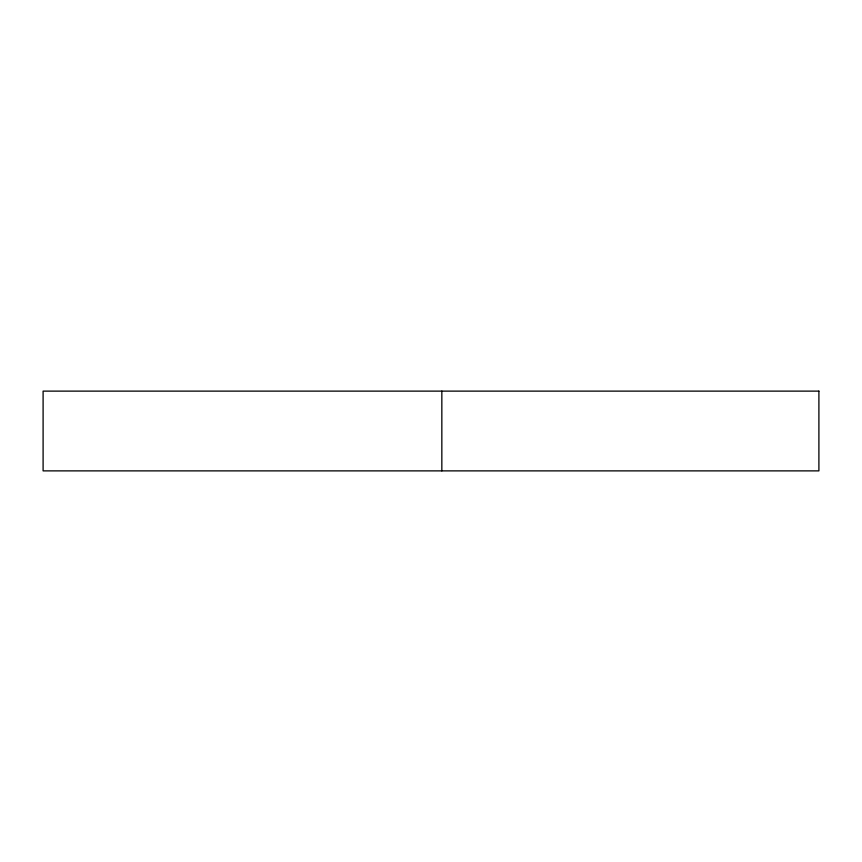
<?xml version="1.0" encoding="UTF-8"?>
<svg xmlns="http://www.w3.org/2000/svg" width="862" height="862" viewBox="0 0 862 862"><rect width="100%" height="100%" fill="white"/><g stroke="black" fill="none" stroke-linecap="round" stroke-linejoin="round"><path stroke-width="1.29" d="M441.84 391.122L441.84 470.878M818.9 391.122L43.1 391.122L43.1 470.878L818.9 470.878L818.9 391.122"/></g></svg>
